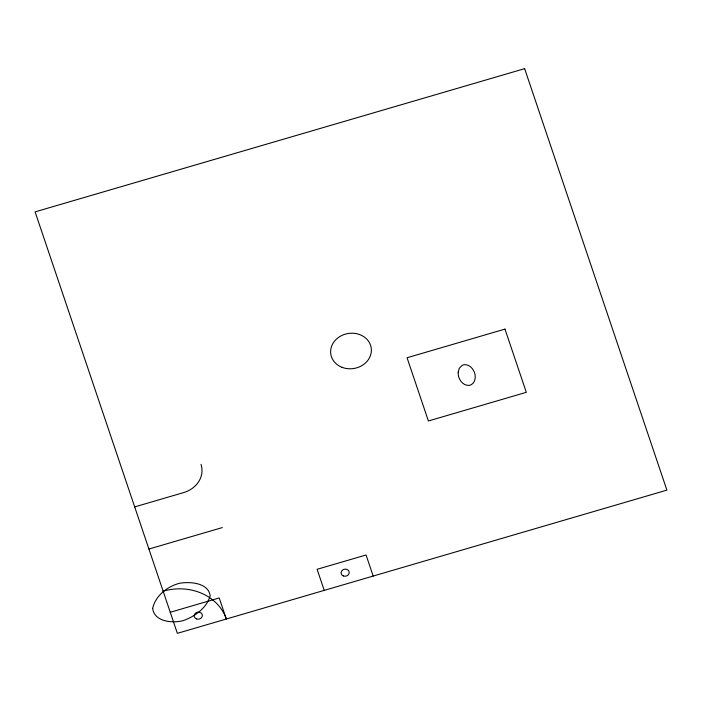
<?xml version="1.0" encoding="UTF-8"?>
<svg xmlns="http://www.w3.org/2000/svg" width="702" height="702" viewBox="0 0 702 702"><rect width="100%" height="100%" fill="white"/><g stroke="black" fill="none" stroke-linecap="round" stroke-linejoin="round"><path stroke-width="1.05" d="M134.687 506.905L183.643 492.585A25.57 22.166 -9.1 0 0 201.009 464.347M148.912 549.052L222.35 527.571M170.253 612.276L219.208 597.946L226.325 619.024A51.141 44.331 -9.1 0 0 163.145 591.198M373.183 576.061L366.067 554.984L317.12 569.304L324.227 590.382M152.685 608.318C153.992 621.726 172.639 623.49 183.125 620.647C194.7 616.602 206.721 608.064 210.179 595.796C208.433 582.774 190.154 581.475 179.703 583.248C167.515 586.284 155.484 595.665 152.685 608.318M458.178 372.2L458.309 375.131A18.243 15.813 -9.1 0 0 459.766 379.431C461.512 382.765 464.987 385.714 468.954 385.38A5.502 4.765 -9.1 0 0 471.182 384.722C474.631 382.923 475.702 378.545 475.07 374.947A18.243 15.813 -9.1 0 0 473.613 370.647C471.867 367.313 468.392 364.364 464.426 364.698A5.502 4.765 -9.1 0 0 462.197 365.356L459.266 368.313L458.178 372.2M524.631 68.656L35.1 211.872L177.369 633.344L666.9 490.128L524.631 68.656M504.975 329.106L407.063 357.748L428.404 420.972L526.316 392.33L504.975 329.106M342.041 367.33A20.455 17.734 -9.1 0 0 371.34 348.982A20.455 17.734 -9.1 0 0 339.619 336.688A20.455 17.734 -9.1 0 0 342.041 367.33M343.357 575.947A4.089 3.545 -9.1 0 0 349.219 572.279A4.089 3.545 -9.1 0 0 342.874 569.822A4.089 3.545 -9.1 0 0 343.357 575.947M196.499 618.91A4.089 3.545 -9.1 0 0 202.36 615.242A4.089 3.545 -9.1 0 0 196.016 612.785A4.089 3.545 -9.1 0 0 196.499 618.91"/></g></svg>
